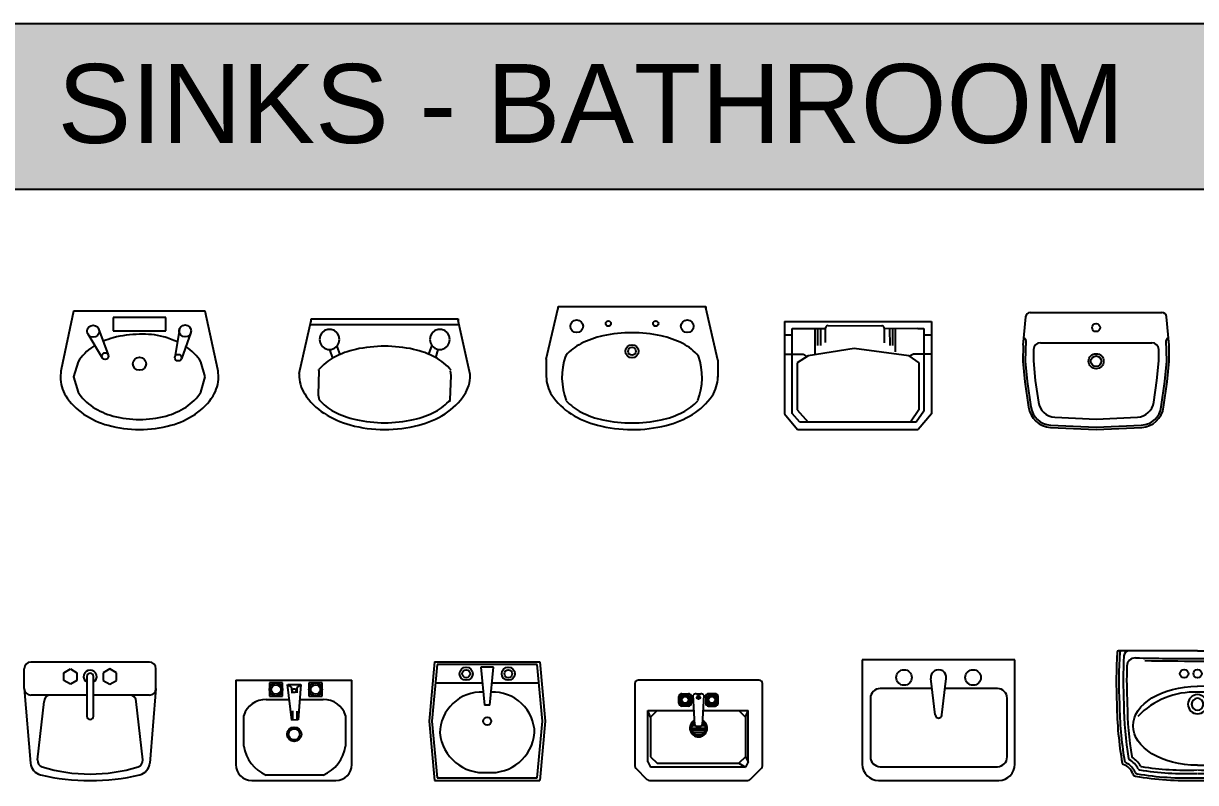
# Model space of a CAD drawing. Header units: millimetres. Extents: x 1357 to 18171, y 1516 to 18553.
# Drawn here: x 8373 to 12824, y 15671 to 18553 of the extents above; entities that cross this region are included whole.
import ezdxf

# ---------------------------------------------------------------- set-up
doc = ezdxf.new("R2010")
doc.units = ezdxf.units.MM
doc.layers.add('www.cad-blocks.net', color=7, linetype='Continuous')
doc.styles.get("Standard").update_dxf_attribs({"font": 'arial.ttf'})

# ---------------------------------------------------------------- blocks, each defined once
blk = doc.blocks.new('A$C60F95712')
for p, q in [((0.05, 0.45), (0.003, 0.2283)), ((0.55, 0.45), (0.05, 0.45)), ((0.597, 0.2283), (0.55, 0.45)), ((0.4, 0.425), (0.2, 0.425)), ((0.2, 0.425), (0.2, 0.375)), ((0.4, 0.375), (0.4, 0.425)), ((0.1035, 0.3639), (0.1588, 0.2727)), ((0.1448, 0.3831), (0.1814, 0.2836)), ((0.2, 0.375), (0.4, 0.375)), ((0.4514, 0.3804), (0.4348, 0.2751)), ((0.4953, 0.3684), (0.459, 0.2688))]:
    blk.add_line(p, q)
for points in [[(0.4439, 0.3328, 0.046779), (0.3911, 0.3524, 0.080145), (0.3, 0.3617, 0.065516), (0.2003, 0.3485, 0.037125), (0.1623, 0.3353, 0.107176)], [(0.1307, 0.319, 0.008163), (0.1232, 0.3143, 0.107176), (0.0669, 0.2578), (0.05, 0.2), (0.0669, 0.1422, 0.107176), (0.1232, 0.0857, 0.078233), (0.2003, 0.0515, 0.065516), (0.3, 0.0383, 0.065516), (0.3997, 0.0515, 0.078233), (0.4768, 0.0857, 0.107176), (0.5331, 0.1422), (0.55, 0.2)], [(0.55, 0.2), (0.5331, 0.2578, 0.107176), (0.4768, 0.3143, 0.000976), (0.4758, 0.3149, 0.080145)]]:
    blk.add_lwpolyline(points, format="xyb")
for centre, radius in [((0.1241, 0.3735), 0.0228), ((0.4733, 0.3744), 0.0228), ((0.1696, 0.2793), 0.0126), ((0.3, 0.25), 0.025), ((0.4472, 0.2731), 0.0126)]:
    blk.add_circle(centre, radius)
for centre, radius, start, end in [((0.1362, 0.2), 0.1362, 168.024, 180), ((0.4638, 0.2), 0.1362, 0, 11.976), ((0.1362, 0.2), 0.1362, 180, 211.8535), ((0.4638, 0.2), 0.1362, 328.1465, 0), ((0.2147, 0.2488), 0.2286, 211.8535, 236.3099), ((0.3853, 0.2488), 0.2286, 303.6901, 328.1465), ((0.2662, 0.3261), 0.3215, 236.3099, 254.5629), ((0.3338, 0.3261), 0.3215, 285.4371, 303.6901), ((0.3, 0.4484), 0.4484, 254.5629, 270), ((0.3, 0.4484), 0.4484, 270, 285.4371)]:
    blk.add_arc(centre, radius, start, end)
blk = doc.blocks.new('A$C5801748C')
for p, q in [((0.0001, 0.2133), (0.0456, 0.4148)), ((0.0456, 0.42), (0.6044, 0.42)), ((0.0456, 0.4096), (0.0456, 0.42)), ((0.6044, 0.42), (0.6044, 0.4096)), ((0.65, 0.2089), (0.6044, 0.4148)), ((0.6044, 0.3974), (0.0456, 0.3974)), ((0.0868, 0.3673), (0.0803, 0.3556)), ((0.0968, 0.3759), (0.0868, 0.3673)), ((0.109, 0.3806), (0.0968, 0.3759)), ((0.122, 0.3806), (0.109, 0.3806)), ((0.1342, 0.3759), (0.122, 0.3806)), ((0.1441, 0.3673), (0.1342, 0.3759)), ((0.1506, 0.3556), (0.1441, 0.3673)), ((0.5059, 0.3673), (0.4994, 0.3556)), ((0.5158, 0.3759), (0.5059, 0.3673)), ((0.528, 0.3806), (0.5158, 0.3759)), ((0.541, 0.3806), (0.528, 0.3806)), ((0.5532, 0.3759), (0.541, 0.3806)), ((0.5632, 0.3673), (0.5532, 0.3759)), ((0.5697, 0.3556), (0.5632, 0.3673)), ((0.0803, 0.3556), (0.0781, 0.3423)), ((0.0781, 0.3423), (0.0803, 0.329)), ((0.0803, 0.329), (0.0868, 0.3173)), ((0.0868, 0.3173), (0.0968, 0.3086)), ((0.1342, 0.3086), (0.1441, 0.3173)), ((0.1428, 0.3162), (0.1546, 0.2838)), ((0.1441, 0.3173), (0.1506, 0.329)), ((0.1529, 0.3423), (0.1506, 0.3556)), ((0.1506, 0.329), (0.1529, 0.3423)), ((0.5045, 0.3208), (0.4912, 0.2859)), ((0.4994, 0.3556), (0.4971, 0.3423)), ((0.4971, 0.3423), (0.4994, 0.329)), ((0.4994, 0.329), (0.5059, 0.3173)), ((0.5059, 0.3173), (0.5158, 0.3086)), ((0.5532, 0.3086), (0.5632, 0.3173)), ((0.5632, 0.3173), (0.5697, 0.329)), ((0.5719, 0.3423), (0.5697, 0.3556)), ((0.5697, 0.329), (0.5719, 0.3423)), ((0.0968, 0.3086), (0.109, 0.304)), ((0.109, 0.304), (0.122, 0.304)), ((0.1161, 0.3037), (0.1274, 0.271)), ((0.122, 0.304), (0.1342, 0.3086)), ((0.5158, 0.3086), (0.528, 0.304)), ((0.5265, 0.3039), (0.5182, 0.273)), ((0.528, 0.304), (0.541, 0.304)), ((0.541, 0.304), (0.5532, 0.3086)), ((0.0751, 0.2243), (0.0727, 0.1323)), ((0.0752, 0.2281), (0.0751, 0.2277)), ((0.0751, 0.2277), (0.0751, 0.2276)), ((0.0751, 0.2243), (0.0751, 0.2276)), ((0.0754, 0.2284), (0.0752, 0.2281)), ((0.0778, 0.2305), (0.0754, 0.2284)), ((0.578, 0.2053), (0.5751, 0.2235)), ((0.5739, 0.1134), (0.578, 0.2053)), ((0.0727, 0.1323), (0.0761, 0.1135)), ((0.0773, 0.108), (0.0773, 0.108)), ((0.5724, 0.1068), (0.5733, 0.1104))]:
    blk.add_line(p, q)
for centre, radius, start, end in [((0.3271, -0.213), 0.5296, 90.2298, 102.2344), ((0.3229, -0.213), 0.5296, 77.7656, 89.7702), ((0.2263, 0.0989), 0.1988, 118.2302, 139.6822), ((0.2883, -0.0209), 0.3337, 102.6999, 117.8694), ((0.3617, -0.0209), 0.3337, 62.1306, 77.3001), ((0.4237, 0.0989), 0.1989, 39.3299, 61.7657), ((0.1315, 0.2085), 0.1315, 177.9266, 179.8113), ((0.1311, 0.2071), 0.1311, 179.1785, 213.1413), ((0.519, 0.2054), 0.131, 326.4084, 0.3713), ((0.5185, 0.2068), 0.1315, 359.7541, 0.9471), ((0.2279, 0.2678), 0.2454, 212.6461, 237.0936), ((0.2263, 0.2437), 0.1988, 220.8964, 241.7723), ((0.4237, 0.2437), 0.1988, 298.2281, 319.1983), ((0.4226, 0.2669), 0.2453, 302.4413, 326.8887), ((0.29, 0.3671), 0.3625, 237.383, 254.6821), ((0.2883, 0.3635), 0.3337, 242.1306, 257.3001), ((0.3617, 0.3635), 0.3337, 282.6999, 297.8694), ((0.3614, 0.3667), 0.3624, 284.841, 302.14), ((0.3289, 0.527), 0.527, 255.1956, 269.4863), ((0.3271, 0.5556), 0.5296, 257.7656, 269.7702), ((0.3239, 0.527), 0.527, 270.0316, 284.3223), ((0.3229, 0.5556), 0.5296, 270.2298, 282.2344)]:
    blk.add_arc(centre, radius, start, end)
blk = doc.blocks.new('A$C6D74071A')
for p, q in [((0.0001, 0.2678), (0.0457, 0.4623)), ((0.0457, 0.4673), (0.6057, 0.4673)), ((0.0457, 0.4573), (0.0457, 0.4673)), ((0.6057, 0.4673), (0.6057, 0.4573)), ((0.6515, 0.2636), (0.6057, 0.4623)), ((0.0752, 0.2784), (0.0752, 0.2816)), ((0.0779, 0.2845), (0.0756, 0.2824)), ((0, 0.2636), (0, 0.199)), ((0.6515, 0.2636), (0.6515, 0.199))]:
    blk.add_line(p, q)
for centre, radius in [((0.1157, 0.3923), 0.024), ((0.1157, 0.3923), 0.024), ((0.1157, 0.3923), 0.024), ((0.2357, 0.4023), 0.01), ((0.4157, 0.4023), 0.01), ((0.5357, 0.3923), 0.024), ((0.3257, 0.2973), 0.025), ((0.3257, 0.2973), 0.015)]:
    blk.add_circle(centre, radius)
for centre, radius, start, end in [((0.3257, -0.163), 0.5306, 90, 102.0046), ((0.3257, -0.163), 0.5306, 77.9954, 90), ((0.2222, 0.1518), 0.1964, 117.1742, 138.6261), ((0.2846, 0.0302), 0.333, 102.0046, 117.1742), ((0.3668, 0.0302), 0.333, 62.8258, 77.9954), ((0.4292, 0.1518), 0.1964, 40.3901, 62.8258), ((0.1269, 0.2631), 0.1269, 177.883, 179.7676), ((0.3122, 0.1991), 0.2525, 161.5387, 200.6978), ((0.0762, 0.2816), 0.001, 131.3224, 180), ((0.3392, 0.1991), 0.2525, 339.3022, 18.4613), ((0.1269, 0.2011), 0.1269, 179.7676, 213.7305), ((0.5246, 0.1995), 0.1269, 325.8048, 359.7676), ((0.5246, 0.1995), 0.1269, 359.7676, 0.9606), ((0.2221, 0.2647), 0.2414, 213.7305, 238.1779), ((0.2222, 0.2408), 0.1964, 221.9499, 242.8258), ((0.4292, 0.2408), 0.1964, 297.1742, 318.1444), ((0.4299, 0.2639), 0.2414, 301.3573, 325.8048), ((0.2852, 0.3664), 0.3611, 238.1779, 255.477), ((0.2846, 0.3624), 0.333, 242.8258, 257.9954), ((0.3668, 0.3624), 0.333, 282.0046, 297.1742), ((0.3676, 0.3661), 0.3611, 284.0583, 301.3573), ((0.3271, 0.5279), 0.5279, 255.477, 269.7676), ((0.3257, 0.5556), 0.5306, 257.9954, 270), ((0.3271, 0.5279), 0.5279, 269.7676, 284.0583), ((0.3257, 0.5556), 0.5306, 270, 282.0046)]:
    blk.add_arc(centre, radius, start, end)
at = {"width": 0.8, "flags": 9}
for tag in ['XSIZE', 'YSIZE']:
    blk.add_attdef(tag, (0.3257, 0.4673), '', height=0.0005, dxfattribs=at)
blk = doc.blocks.new('A$C50783771')
for p, q in [((0, 0.41), (0, 0.06)), ((0, 0.41), (0.5578, 0.41)), ((0.5578, 0.41), (0.5578, 0.06)), ((0.0026, 0.3592), (0.029, 0.3592)), ((0.029, 0.0605), (0.029, 0.384)), ((0.029, 0.384), (0.1556, 0.384)), ((0.1151, 0.3841), (0.1151, 0.2867)), ((0.1255, 0.3841), (0.1255, 0.3197)), ((0.136, 0.3841), (0.136, 0.3197)), ((0.1557, 0.3869), (0.1556, 0.3851)), ((0.1556, 0.3307), (0.1556, 0.3851)), ((0.1569, 0.3901), (0.1557, 0.3869)), ((0.1591, 0.3928), (0.1569, 0.3901)), ((0.1621, 0.3945), (0.1591, 0.3928)), ((0.1655, 0.3951), (0.1621, 0.3945)), ((0.1655, 0.3951), (0.3695, 0.394)), ((0.3713, 0.3938), (0.3695, 0.394)), ((0.3745, 0.3927), (0.3713, 0.3938)), ((0.3772, 0.3904), (0.3745, 0.3927)), ((0.3789, 0.3874), (0.3772, 0.3904)), ((0.3795, 0.384), (0.3789, 0.3874)), ((0.3797, 0.3296), (0.3795, 0.384)), ((0.5061, 0.3834), (0.3795, 0.3829)), ((0.3991, 0.3831), (0.3993, 0.3187)), ((0.4095, 0.3831), (0.4098, 0.3187)), ((0.42, 0.3832), (0.4203, 0.2946)), ((0.5061, 0.3834), (0.5292, 0.3834)), ((0.5292, 0.3834), (0.5292, 0.3772)), ((0.5292, 0.3772), (0.5292, 0.0694)), ((0.5292, 0.3592), (0.5586, 0.3592)), ((0.0016, 0.2867), (0.0708, 0.2867)), ((0.0891, 0.2797), (0.048, 0.2532)), ((0.0708, 0.2867), (0.0838, 0.2772)), ((0.2644, 0.3079), (0.0891, 0.2797)), ((0.472, 0.2797), (0.2644, 0.3079)), ((0.472, 0.2797), (0.5102, 0.2532)), ((0.4895, 0.2867), (0.4752, 0.2788)), ((0.56, 0.2867), (0.4895, 0.2867)), ((0.048, 0.2537), (0.048, 0.0747)), ((0.5102, 0.2537), (0.5102, 0.0747)), ((0, 0.06), (0.0498, 0)), ((0.0583, 0.0287), (0.029, 0.0605)), ((0.048, 0.0747), (0.0891, 0.0287)), ((0.5102, 0.0747), (0.4779, 0.0287)), ((0.5292, 0.0694), (0.4999, 0.0287)), ((0.5578, 0.06), (0.508, 0)), ((0.4999, 0.0287), (0.0583, 0.0287)), ((0.0498, 0), (0.508, 0))]:
    blk.add_line(p, q)
blk = doc.blocks.new('A$C4EAC6FE2')
for p, q in [((0.0005, 0.3211), (0.0102, 0.4284)), ((0.0277, 0.4444), (0.5276, 0.4444)), ((0.5549, 0.3211), (0.5451, 0.4284)), ((0.0005, 0.3211), (0, 0.2596)), ((0.011, 0.3385), (0.0088, 0.26)), ((0.0663, 0.33), (0.489, 0.33)), ((0.5465, 0.26), (0.5443, 0.3385)), ((0.5553, 0.2596), (0.5549, 0.3211)), ((0.0399, 0.3038), (0.0396, 0.2613)), ((0.5157, 0.2613), (0.5154, 0.3038)), ((0, 0.2596), (0.0075, 0.1811)), ((0.0088, 0.26), (0.0162, 0.1821)), ((0.0396, 0.2613), (0.0468, 0.1858)), ((0.5085, 0.1858), (0.5157, 0.2613)), ((0.5391, 0.1821), (0.5465, 0.26)), ((0.5478, 0.1811), (0.5553, 0.2596)), ((0.0075, 0.1811), (0.0215, 0.0851)), ((0.0162, 0.1821), (0.0302, 0.0862)), ((0.0468, 0.1858), (0.0588, 0.1036)), ((0.4965, 0.1036), (0.5085, 0.1858)), ((0.5252, 0.0864), (0.5391, 0.1821)), ((0.5339, 0.0851), (0.5478, 0.1811)), ((0.1209, 0.0472), (0.2777, 0.0396)), ((0.2777, 0.0396), (0.4344, 0.0472)), ((0.1045, 0.0083), (0.2777, 0)), ((0.105, 0.0171), (0.2777, 0.0088)), ((0.2777, 0.0088), (0.4504, 0.0171)), ((0.2777, 0), (0.4508, 0.0083))]:
    blk.add_line(p, q)
for centre, radius in [((0.2777, 0.3872), 0.0154), ((0.2777, 0.2596), 0.0286), ((0.2777, 0.2596), 0.0198)]:
    blk.add_circle(centre, radius)
for centre, radius, start, end in [((0.0277, 0.4268), 0.0176, 90, 174.8181), ((0.5276, 0.4268), 0.0176, 5.1819, 90), ((0.0022, 0.3386), 0.0088, 359.571, 84.8181), ((0.0663, 0.3036), 0.0264, 90, 179.571), ((0.489, 0.3036), 0.0264, 0.429, 90), ((0.5531, 0.3386), 0.0088, 95.1819, 180.429), ((0.1241, 0.1131), 0.066, 188.2775, 267.2561), ((0.4312, 0.1131), 0.066, 272.7439, 351.7186), ((0.1088, 0.0962), 0.088, 187.2421, 267.2561), ((0.1088, 0.0962), 0.0792, 187.2421, 267.2561), ((0.4465, 0.0963), 0.0793, 272.8009, 352.815), ((0.4466, 0.0962), 0.088, 272.7439, 352.7579)]:
    blk.add_arc(centre, radius, start, end)
blk = doc.blocks.new('A$C301E58BA')
for p, q in [((0.475, 0.4491), (0.025, 0.4491)), ((0, 0.3491), (0, 0.4241)), ((0.15, 0.4085), (0.175, 0.423)), ((0.15, 0.3797), (0.15, 0.4085)), ((0.175, 0.423), (0.2, 0.4085)), ((0.2, 0.4085), (0.2, 0.3797)), ((0.325, 0.423), (0.3, 0.4085)), ((0.3, 0.4085), (0.3, 0.3797)), ((0.35, 0.4085), (0.325, 0.423)), ((0.35, 0.3797), (0.35, 0.4085)), ((0.5, 0.3491), (0.5, 0.4241)), ((0.175, 0.3652), (0.15, 0.3797)), ((0.2, 0.3797), (0.175, 0.3652)), ((0.2375, 0.3941), (0.2375, 0.2441)), ((0.2625, 0.2441), (0.2625, 0.3941)), ((0.3, 0.3797), (0.325, 0.3652)), ((0.325, 0.3652), (0.35, 0.3797)), ((0, 0.3491), (0.0236, 0.0657)), ((0.2375, 0.3241), (0.025, 0.3241)), ((0.475, 0.3241), (0.2625, 0.3241)), ((0.5, 0.3491), (0.4764, 0.0657)), ((0.0504, 0.0779), (0.075, 0.2991)), ((0.4496, 0.0779), (0.425, 0.2991))]:
    blk.add_line(p, q)
for centre, radius, start, end in [((0.025, 0.4241), 0.025, 90, 180), ((0.475, 0.4241), 0.025, 0, 90), ((0.25, 0.3941), 0.025, 300, 240), ((0.25, 0.3941), 0.0125, 0, 180), ((0.025, 0.3491), 0.025, 180, 270), ((0.1, 0.2991), 0.025, 90, 180), ((0.4, 0.2991), 0.025, 0, 90), ((0.475, 0.3491), 0.025, 270, 0), ((0.25, 0.2441), 0.0125, 180, 0), ((0.0734, 0.0698), 0.05, 184.7636, 256.6119), ((0.0753, 0.0751), 0.025, 173.6598, 253.0688), ((0.25, 0.6491), 0.625, 253.0688, 286.9312), ((0.4247, 0.0751), 0.025, 286.9312, 6.3402), ((0.4266, 0.0698), 0.05, 283.3881, 355.2364), ((0.25, 0.8116), 0.8125, 256.6119, 283.3881)]:
    blk.add_arc(centre, radius, start, end)
blk = doc.blocks.new('A$C3A735CB7')
for p, q in [((0, 0.38), (0, 0.06)), ((0, 0.38), (0.44, 0.38)), ((0.1776, 0.3701), (0.1276, 0.3701)), ((0.1276, 0.3701), (0.1276, 0.3201)), ((0.1776, 0.3201), (0.1776, 0.3701)), ((0.1967, 0.364), (0.2114, 0.353)), ((0.2127, 0.229), (0.1967, 0.364)), ((0.1973, 0.3646), (0.2473, 0.3646)), ((0.247, 0.364), (0.2311, 0.353)), ((0.2473, 0.3646), (0.236, 0.2302)), ((0.2776, 0.3701), (0.2776, 0.3201)), ((0.3276, 0.3701), (0.2776, 0.3701)), ((0.3276, 0.3201), (0.3276, 0.3701)), ((0.44, 0.06), (0.44, 0.38)), ((0.1276, 0.3201), (0.1776, 0.3201)), ((0.2114, 0.353), (0.2127, 0.3309)), ((0.2311, 0.353), (0.2311, 0.3321)), ((0.2776, 0.3201), (0.3276, 0.3201)), ((0.1148, 0.3068), (0.2035, 0.3068)), ((0.2425, 0.3068), (0.3319, 0.3068)), ((0.0298, 0.1297), (0.0298, 0.2468)), ((0.2114, 0.229), (0.2163, 0.2339)), ((0.236, 0.2302), (0.2127, 0.229)), ((0.2163, 0.2339), (0.2163, 0.2646)), ((0.2323, 0.2327), (0.2323, 0.2634)), ((0.2348, 0.229), (0.2323, 0.2327)), ((0.4169, 0.2468), (0.4169, 0.1297)), ((0.3319, 0.0197), (0.1148, 0.0197)), ((0.06, 0), (0.38, 0))]:
    blk.add_line(p, q)
for centre, radius in [((0.1526, 0.3451), 0.025), ((0.1526, 0.3451), 0.018), ((0.3026, 0.3451), 0.025), ((0.3026, 0.3451), 0.018), ((0.2213, 0.3407), 0.00737), ((0.2215, 0.1752), 0.0272), ((0.2215, 0.1752), 0.0211)]:
    blk.add_circle(centre, radius)
for centre, radius, start, end in [((0.1116, 0.2211), 0.0858, 87.8863, 162.5489), ((0.3351, 0.2211), 0.0858, 17.4511, 92.1137), ((0.1741, 0.1534), 0.1462, 189.3166, 246.0719), ((0.2726, 0.1534), 0.1462, 293.9281, 350.6834), ((0.06, 0.06), 0.06, 180, 270), ((0.38, 0.06), 0.06, 270, 0)]:
    blk.add_arc(centre, radius, start, end)
blk = doc.blocks.new('A$C0694658E')
for p, q in [((0.02, 0.45), (0, 0.225)), ((0.02, 0.45), (0.42, 0.45)), ((0.42, 0.45), (0.44, 0.225)), ((0.03, 0.44), (0.01, 0.225)), ((0.41, 0.44), (0.03, 0.44)), ((0.1954, 0.4298), (0.21, 0.285)), ((0.2441, 0.4298), (0.1954, 0.4298)), ((0.23, 0.285), (0.2441, 0.4298)), ((0.43, 0.225), (0.41, 0.44)), ((0.0235, 0.37), (0.2014, 0.37)), ((0.2383, 0.37), (0.4165, 0.37)), ((0.23, 0.285), (0.21, 0.285)), ((0, 0.225), (0.02, 0)), ((0.01, 0.225), (0.03, 0.01)), ((0.41, 0.01), (0.43, 0.225)), ((0.44, 0.225), (0.42, 0)), ((0.02, 0), (0.42, 0)), ((0.03, 0.01), (0.41, 0.01))]:
    blk.add_line(p, q)
for centre, radius in [((0.14, 0.405), 0.025), ((0.14, 0.405), 0.015), ((0.3, 0.405), 0.025), ((0.3, 0.405), 0.015), ((0.22, 0.225), 0.015)]:
    blk.add_circle(centre, radius)
for centre, radius, start, end in [((0.1977, 0.1774), 0.1577, 87.355, 179.0652), ((0.2423, 0.1774), 0.1577, 0.9348, 92.645), ((0.2065, 0.1968), 0.1674, 185.7674, 274.6215), ((0.2335, 0.1968), 0.1674, 265.3785, 354.2326)]:
    blk.add_arc(centre, radius, start, end)
blk = doc.blocks.new('A$C4CB854FF')
at = {"linetype": 'Continuous'}
for p, q in [((0, 0.3675), (0, 0.0552)), ((0.4725, 0.38), (0.0125, 0.38)), ((0.485, 0.0552), (0.485, 0.3675)), ((0.05, 0.265), (0.2247, 0.265)), ((0.06, 0.24), (0.05, 0.265)), ((0.05, 0.07), (0.05, 0.265)), ((0.085, 0.265), (0.06, 0.24)), ((0.06, 0.24), (0.06, 0.09)), ((0.2591, 0.265), (0.43, 0.265)), ((0.395, 0.265), (0.42, 0.24)), ((0.42, 0.24), (0.43, 0.265)), ((0.42, 0.24), (0.42, 0.09)), ((0.43, 0.07), (0.43, 0.265)), ((0.06, 0.09), (0.085, 0.065)), ((0.42, 0.09), (0.395, 0.065)), ((0.42, 0.09), (0.43, 0.07)), ((0.0037, 0.0463), (0.0463, 0.0037)), ((0.05, 0.07), (0.06, 0.05)), ((0.42, 0.05), (0.06, 0.05)), ((0.085, 0.065), (0.395, 0.065)), ((0.395, 0.065), (0.42, 0.05)), ((0.43, 0.07), (0.42, 0.05)), ((0.4387, 0.0037), (0.4813, 0.0463)), ((0.0552, 0), (0.4298, 0))]:
    blk.add_line(p, q, dxfattribs=at)
for p, q in [((0.1677, 0.2932), (0.1677, 0.318)), ((0.1745, 0.2919), (0.1745, 0.3194)), ((0.1773, 0.3221), (0.2048, 0.3221)), ((0.1787, 0.329), (0.2034, 0.329)), ((0.2075, 0.3194), (0.2075, 0.2919)), ((0.2144, 0.318), (0.2144, 0.2932)), ((0.2279, 0.2104), (0.2213, 0.3235)), ((0.2337, 0.329), (0.2502, 0.329)), ((0.2625, 0.3235), (0.256, 0.2104)), ((0.2694, 0.318), (0.2694, 0.2932)), ((0.2763, 0.3194), (0.2763, 0.2919)), ((0.3065, 0.3221), (0.279, 0.3221)), ((0.3052, 0.329), (0.2804, 0.329)), ((0.3093, 0.2919), (0.3093, 0.3194)), ((0.3162, 0.2932), (0.3162, 0.318)), ((0.2048, 0.2891), (0.1773, 0.2891)), ((0.2034, 0.2822), (0.1787, 0.2822)), ((0.279, 0.2891), (0.3065, 0.2891)), ((0.2804, 0.2822), (0.3052, 0.2822)), ((0.2152, 0.1984), (0.2694, 0.1984)), ((0.2297, 0.2066), (0.2165, 0.2066)), ((0.2681, 0.1901), (0.2165, 0.1901)), ((0.2272, 0.2149), (0.2208, 0.2149)), ((0.2638, 0.1819), (0.2208, 0.1819)), ((0.2505, 0.2052), (0.2334, 0.2052)), ((0.2681, 0.2066), (0.2541, 0.2066)), ((0.2638, 0.2149), (0.2566, 0.2149)), ((0.2533, 0.1736), (0.2313, 0.1736))]:
    blk.add_line(p, q)
for centre, radius in [((0.191, 0.3056), 0.0165), ((0.191, 0.3056), 0.0127), ((0.2419, 0.3152), 0.00688), ((0.2419, 0.3152), 0.00344), ((0.2928, 0.3056), 0.0165), ((0.2928, 0.3056), 0.0127)]:
    blk.add_circle(centre, radius)
for centre, start, end in [((0.0125, 0.3675), 90, 180), ((0.4725, 0.3675), 0, 90), ((0.0125, 0.0552), 180, 225), ((0.4725, 0.0552), 315, 0), ((0.0552, 0.0125), 225, 270), ((0.4298, 0.0125), 270, 315)]:
    blk.add_arc(centre, 0.0125, start, end, dxfattribs=at)
for centre, radius, start, end in [((0.1787, 0.318), 0.011, 90, 180), ((0.1773, 0.3194), 0.00275, 90, 180), ((0.2034, 0.318), 0.011, 0, 90), ((0.2048, 0.3194), 0.00275, 360, 90), ((0.2329, 0.314), 0.015, 87.1975, 140.7274), ((0.2509, 0.314), 0.015, 39.2726, 92.8025), ((0.2804, 0.318), 0.011, 90, 180), ((0.279, 0.3194), 0.00275, 90, 180), ((0.3052, 0.318), 0.011, 0, 90), ((0.3065, 0.3194), 0.00275, 360, 90), ((0.1787, 0.2932), 0.011, 180, 270), ((0.1773, 0.2919), 0.00275, 180, 270), ((0.2034, 0.2932), 0.011, 270, 0), ((0.2048, 0.2919), 0.00275, 270, 0), ((0.2804, 0.2932), 0.011, 180, 270), ((0.279, 0.2919), 0.00275, 180, 270), ((0.3052, 0.2932), 0.011, 270, 360), ((0.3065, 0.2919), 0.00275, 270, 0), ((0.2423, 0.1984), 0.033, 118.6883, 62.8686), ((0.2423, 0.1984), 0.0271, 124.7758, 57.2247), ((0.2334, 0.2107), 0.0055, 183.3274, 270), ((0.2505, 0.2107), 0.0055, 270, 356.6726)]:
    blk.add_arc(centre, radius, start, end)
blk = doc.blocks.new('A$C34D52403')
for p, q in [((0, 0.4572), (0, 0.061)), ((0.5791, 0.4572), (0, 0.4572)), ((0.5791, 0.061), (0.5791, 0.4572)), ((0.277, 0.2492), (0.2602, 0.387)), ((0.3022, 0.2492), (0.319, 0.387)), ((0.0308, 0.3118), (0.0308, 0.0892)), ((0.2663, 0.3489), (0.0679, 0.3489)), ((0.5131, 0.3489), (0.3128, 0.3489)), ((0.5502, 0.0892), (0.5502, 0.3118)), ((0.0679, 0.0521), (0.5131, 0.0521)), ((0.061, 0), (0.5182, 0))]:
    blk.add_line(p, q)
for centre in [(0.1584, 0.3906), (0.4208, 0.3906)]:
    blk.add_circle(centre, 0.0296)
for centre, radius, start, end in [((0.2896, 0.3906), 0.0296, 353.0422, 186.9578), ((0.0679, 0.3118), 0.0371, 90, 180), ((0.5131, 0.3118), 0.0371, 0, 90), ((0.2896, 0.2491), 0.0125, 179.3528, 0.6472), ((0.0679, 0.0892), 0.0371, 180, 270), ((0.5131, 0.0892), 0.0371, 270, 0), ((0.061, 0.061), 0.061, 180, 270), ((0.5182, 0.061), 0.061, 270, 0)]:
    blk.add_arc(centre, radius, start, end)
blk = doc.blocks.new('A$C55872771')
at = {"linetype": 'Continuous', "ltscale": 20}
for q in [(0.0084, 0.4917), (0.6091, 0.4917)]:
    blk.add_line((0.3087, 0.4917), q, dxfattribs=at)
for centre in [(0.2579, 0.4052), (0.3087, 0.4052), (0.3595, 0.4052)]:
    blk.add_circle(centre, 0.0159, dxfattribs=at)
for centre, radius, start, end in [((0.0084, 0.4867), 0.005, 90, 176.3626), ((0.0184, 0.4867), 0.005, 90, 176.3413), ((0.0491, 0.4717), 0.02, 90, 176.7861), ((0.5684, 0.4717), 0.02, 3.2139, 90), ((0.599, 0.4867), 0.005, 3.6587, 90), ((0.6091, 0.4867), 0.005, 3.6374, 90), ((1.7227, 0.3777), 1.7227, 176.3626, 182.928), ((1.7227, 0.3777), 1.7127, 176.3413, 182.928), ((1.7227, 0.3777), 1.6962, 176.7861, 182.928), ((0.0724, 0.4332), 0.032, 88.7903, 178.0749), ((0.3087, 11.6257), 11.1631, 268.79032, 270), ((0.3087, 11.6257), 11.1726, 268.97197, 270), ((0.3087, 11.6257), 11.1631, 270, 271.20968), ((0.3087, 11.6257), 11.1726, 270, 271.02803), ((0.5451, 0.4332), 0.032, 1.9251, 91.2097), ((-1.1052, 0.3777), 1.6962, 357.072, 3.2139), ((-1.1052, 0.3777), 1.7127, 357.072, 3.6587), ((-1.1052, 0.3777), 1.7227, 357.072, 3.6374), ((1.743, 0.3775), 1.7035, 178.0894, 182.9416), ((-1.1255, 0.3775), 1.7035, 357.0584, 1.9106), ((0.2983, 0.0346), 0.3007, 88.0093, 136.1344), ((0.3087, 0.2892), 0.0365, 90, 270), ((0.3087, 0.2892), 0.0225, 90, 270), ((0.3192, 0.0346), 0.3007, 43.8656, 91.9907), ((0.3087, 0.2892), 0.0365, 270, 90), ((0.3087, 0.2892), 0.0225, 270, 90), ((1.3508, 0.3007), 1.3486, 180.4656, 190.0418), ((1.3522, 0.3009), 1.34, 180.4547, 189.6069), ((1.3508, 0.3007), 1.3221, 180.4656, 189.4524), ((1.3508, 0.3007), 1.3091, 180.4656, 189.2524), ((-0.7333, 0.3007), 1.3091, 350.7476, 359.5344), ((-0.7333, 0.3007), 1.3221, 350.5476, 359.5344), ((-0.7333, 0.3007), 1.3386, 350.3906, 359.5344), ((-0.7333, 0.3007), 1.3486, 349.9582, 359.5344), ((0.0617, 0.0907), 0.003, 189.2524, 237.2579), ((0.5558, 0.0907), 0.003, 302.7421, 350.7476), ((0.0287, 0.0666), 0.006, 189.8911, 249.8861), ((0.0051, 0.0027), 0.0621, 21.454, 69.658), ((0.0457, 0.0797), 0.015, 189.6094, 242.1773), ((0.0051, 0.0027), 0.0721, 23.0692, 62.1773), ((0.0525, 0.0845), 0.006, 189.4524, 239.8947), ((0.0051, 0.0027), 0.0886, 27.3355, 59.8947), ((0.0051, 0.0027), 0.1016, 30.6701, 57.2579), ((0.0968, 0.0571), 0.005, 210.6701, 261.1326), ((0.2666, 1.1454), 1.1065, 261.1326, 272.1091), ((0.3509, 1.1454), 1.1065, 267.8909, 278.8674), ((0.5207, 0.0571), 0.005, 278.8674, 329.3299), ((0.6124, 0.0027), 0.1016, 122.7421, 149.3299), ((0.6124, 0.0027), 0.0886, 120.1053, 152.6645), ((0.6124, 0.0027), 0.0721, 117.8227, 156.9308), ((0.6124, 0.0027), 0.0621, 110.342, 158.546), ((0.5649, 0.0845), 0.006, 300.1053, 350.5476), ((0.5717, 0.0797), 0.015, 297.8227, 350.3906), ((0.5887, 0.0666), 0.006, 290.1139, 350.1089), ((0.0751, 0.0282), 0.0125, 192.82, 263.2226), ((0.0806, 0.0349), 0.01, 203.0692, 260.4945), ((0.2666, 1.1454), 1.146, 260.3058, 272.1091), ((0.2666, 1.1454), 1.136, 260.4945, 272.1091), ((0.0891, 0.0461), 0.006, 207.3355, 260.8302), ((0.2666, 1.1454), 1.1195, 260.8302, 272.1091), ((0.3509, 1.1454), 1.146, 267.8909, 279.6942), ((0.3509, 1.1454), 1.136, 267.8909, 279.5055), ((0.3509, 1.1454), 1.1195, 267.8909, 279.1698), ((0.5284, 0.0461), 0.006, 279.1698, 332.6645), ((0.5369, 0.0349), 0.01, 279.5055, 336.9308), ((0.5424, 0.0282), 0.0125, 276.7774, 347.18)]:
    blk.add_arc(centre, radius, start, end, dxfattribs=at)
at = {"linetype": 'Continuous', "ltscale": 20, "extrusion": (0, 0, -1)}
blk.add_ellipse((0.3087, 0.2072), major_axis=(-0.2447, 0), ratio=0.61287, start_param=-1.570796, end_param=1.570796, dxfattribs=at)
at = {"linetype": 'Continuous', "ltscale": 20}
blk.add_ellipse((0.3087, 0.2072), major_axis=(0.2447, 0), ratio=0.61287, start_param=-1.570796, end_param=1.570796, dxfattribs=at)
blk = doc.blocks.new('FORMAT')
at = {"layer": 'www.cad-blocks.net', "true_color": 0x546d8e}
h = blk.add_hatch(color=155, dxfattribs=at)
h.set_gradient(color1=(68, 68, 68), color2=(84, 109, 142), tint=1)
h.paths.add_polyline_path([(3594.1, 18552.9), (3594.1, 17924.1), (18171.5, 17924.1), (18171.5, 18552.9)])
at = {"layer": 'www.cad-blocks.net', "color": 155, "true_color": 0x546d8e}
for p, q in [((3594.1, 18552.9), (18171.5, 18552.9)), ((3594.1, 17924.1), (18171.5, 17924.1)), ((3594.1, 17924.1), (18171.5, 17924.1)), ((3594.1, 17924.1), (18171.5, 17924.1))]:
    blk.add_line(p, q, dxfattribs=at)
at = {"layer": 'www.cad-blocks.net', "insert": (8502.2, 18398.9), "char_height": 300, "attachment_point": 1}
blk.add_mtext_dynamic_manual_height_columns('{\\C255;\\c16777215;SINKS - BATHROOM}', width=25984.467, gutter_width=12.5, heights=[0], dxfattribs=at)

msp = doc.modelspace()

# ---------------------------------------------------------------- block references
at = {"color": 7, "xscale": 1000, "yscale": 1000, "zscale": 1000}
for name, p in [('A$C60F95712', (8513.2, 17010.8)), ('A$C6D74071A', (10358.1, 17010.8)), ('A$C4EAC6FE2', (12168.7, 17010.8)), ('A$C5801748C', (9419.4, 17010.8)), ('A$C50783771', (11263.1, 17010.8)), ('A$C55872771', (12522.9, 15678.8)), ('A$C301E58BA', (8375.8, 15678.8)), ('A$C0694658E', (9914, 15678.8)), ('A$C34D52403', (11558.5, 15678.8)), ('A$C3A735CB7', (9179.3, 15678.8)), ('A$C4CB854FF', (10694.4, 15678.8))]:
    msp.add_blockref(name, p, dxfattribs=at)
at = {"layer": 'www.cad-blocks.net'}
msp.add_blockref('FORMAT', (0, 0), dxfattribs=at)

doc.saveas('drawing.dxf')
